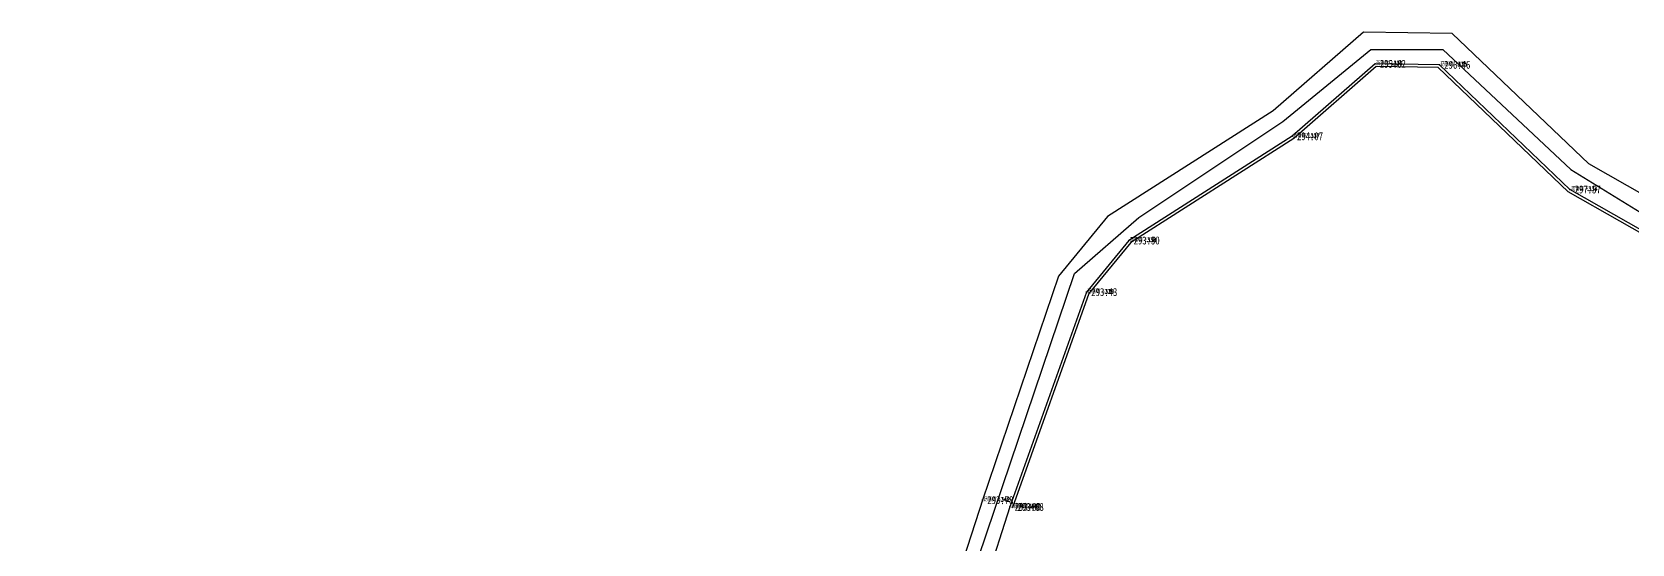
# Model space of a CAD drawing. Extents: x 380662 to 384336, y 3073712 to 3075492.
# Drawn here: x 381350.7 to 381550.6, y 3075104.2 to 3075168.2 of the extents above; entities that cross this region are included whole.
import ezdxf
from ezdxf.enums import TextEntityAlignment as Align

# ---------------------------------------------------------------- set-up
doc = ezdxf.new("R2010")
doc.units = 0
doc.header["$LTSCALE"] = 0.5
doc.header["$PDSIZE"] = 0.2
doc.layers.get('0').update_dxf_attribs({"linetype": 'CONTINUOUS'})
doc.layers.add('GCD', color=1, linetype='CONTINUOUS')
doc.layers.add('ZDH', color=1, linetype='CONTINUOUS')
doc.styles.add('HZ', font='rs.shx', dxfattribs={"width": 0.8, "bigfont": 'hztxt.shx'})
doc.styles.add('正等线体', font='simhei.ttf')

# ---------------------------------------------------------------- blocks, each defined once
blk = doc.blocks.new('GC200')
at = {"linetype": 'Continuous', "const_width": 0.2, "flags": 128}
blk.add_lwpolyline([(-0.1, 0, 1), (0.1, 0, 1)], format="xyb", close=True, dxfattribs=at)

msp = doc.modelspace()

# ---------------------------------------------------------------- linework, layer by layer
at = {"color": 8, "linetype": 'Continuous', "elevation": 277.3, "flags": 128}
for points in [[(381557.33, 3075144.84), (381545.24, 3075151.7), (381528.17, 3075168.01), (381517.07, 3075168.18), (381505.8, 3075158.33), (381485.11, 3075145.13), (381478.98, 3075137.66), (381469.47, 3075109.7)], [(381555.7, 3075141.22), (381542.87, 3075148.51), (381526.57, 3075164.09), (381518.53, 3075164.21), (381508.17, 3075155.16), (381487.76, 3075142.14), (381482.47, 3075135.69), (381472.91, 3075108.87)], [(381555.56, 3075140.9), (381542.66, 3075148.22), (381526.42, 3075163.74), (381518.66, 3075163.86), (381508.38, 3075154.88), (381488, 3075141.87), (381482.78, 3075135.52), (381473.24, 3075108.75)], [(381469.55, 3075109.94), (381466.59, 3075100.7), (381456.19, 3075070.8), (381449.13, 3075064.27), (381427.26, 3075068.38), (381415.27, 3075069.4), (381399.81, 3075057.55), (381394.58, 3075036.5), (381395.31, 3075023.02), (381395.26, 3075008.95), (381389.72, 3075001.89), (381363.65, 3074997.61), (381343.01, 3074997.23), (381325.47, 3074990.61), (381307.52, 3074982.93), (381303.99, 3074982.68), (381290.66, 3074972.15), (381284.89, 3074949.93), (381279.75, 3074928.7)], [(381472.91, 3075108.87), (381469.93, 3075099.59), (381459.23, 3075068.81), (381450.21, 3075060.49), (381426.79, 3075064.88), (381416.33, 3075065.77), (381402.93, 3075055.51), (381398.13, 3075036.16), (381398.84, 3075023.11), (381398.78, 3075007.73), (381391.65, 3074998.63), (381363.97, 3074994.1), (381343.69, 3074993.72), (381326.79, 3074987.35), (381308.35, 3074979.45), (381305.32, 3074979.24), (381293.77, 3074970.12), (381288.32, 3074949.14), (381283.82, 3074926.79)]]:
    msp.add_lwpolyline(points, dxfattribs=at)
at = {"linetype": 'Continuous', "flags": 128}
msp.add_lwpolyline([(381458, 3075070), (381481, 3075138), (381489, 3075145), (381507, 3075157), (381518, 3075166), (381527, 3075166), (381543, 3075151), (381556, 3075143)], dxfattribs=at)
at = {"layer": 'ZDH', "color": 8, "linetype": 'Continuous'}
for p in [(381518.53, 3075164.21, 295.62), (381526.57, 3075164.09, 296.46), (381508.17, 3075155.16, 294.07), (381542.87, 3075148.51, 297.57), (381487.76, 3075142.14, 293.5), (381482.47, 3075135.69, 293.43), (381469.47, 3075109.7, 293.78), (381472.91, 3075108.87, 293.8), (381473.28, 3075108.85, 293.68)]:
    msp.add_point(p, dxfattribs=at)

# ---------------------------------------------------------------- block references
at = {"layer": 'GCD', "color": 8, "linetype": 'Continuous'}
ref = msp.add_blockref('GC200', (381518.53, 3075164.21, 295.62), dxfattribs=dict(at, xscale=0.5, yscale=0.5, zscale=0.5))
ref.add_attrib('height', '295.62', dxfattribs={"linetype": 'Continuous', "height": 1, "style": '正等线体', "width": 0.8}).set_placement((381519.12, 3075164.21, 295.62), align=Align.MIDDLE_LEFT)
ref = msp.add_blockref('GC200', (381526.57, 3075164.09, 296.46), dxfattribs=dict(at, xscale=0.5, yscale=0.5, zscale=0.5))
ref.add_attrib('height', '296.46', dxfattribs={"linetype": 'Continuous', "height": 1, "style": '正等线体', "width": 0.8}).set_placement((381527.17, 3075164.09, 296.46), align=Align.MIDDLE_LEFT)
ref = msp.add_blockref('GC200', (381508.17, 3075155.16, 294.07), dxfattribs=dict(at, xscale=0.5, yscale=0.5, zscale=0.5))
ref.add_attrib('height', '294.07', dxfattribs={"linetype": 'Continuous', "height": 1, "style": '正等线体', "width": 0.8}).set_placement((381508.77, 3075155.16, 294.07), align=Align.MIDDLE_LEFT)
ref = msp.add_blockref('GC200', (381542.87, 3075148.51, 297.57), dxfattribs=dict(at, xscale=0.5, yscale=0.5, zscale=0.5))
ref.add_attrib('height', '297.57', dxfattribs={"linetype": 'Continuous', "height": 1, "style": '正等线体', "width": 0.8}).set_placement((381543.47, 3075148.51, 297.57), align=Align.MIDDLE_LEFT)
ref = msp.add_blockref('GC200', (381487.76, 3075142.14, 293.5), dxfattribs=dict(at, xscale=0.5, yscale=0.5, zscale=0.5))
ref.add_attrib('height', '293.50', dxfattribs={"linetype": 'Continuous', "height": 1, "style": '正等线体', "width": 0.8}).set_placement((381488.36, 3075142.14, 293.5), align=Align.MIDDLE_LEFT)
ref = msp.add_blockref('GC200', (381482.47, 3075135.69, 293.43), dxfattribs=dict(at, xscale=0.5, yscale=0.5, zscale=0.5))
ref.add_attrib('height', '293.43', dxfattribs={"linetype": 'Continuous', "height": 1, "style": '正等线体', "width": 0.8}).set_placement((381483.07, 3075135.69, 293.43), align=Align.MIDDLE_LEFT)
ref = msp.add_blockref('GC200', (381469.47, 3075109.7, 293.78), dxfattribs=dict(at, xscale=0.5, yscale=0.5, zscale=0.5))
ref.add_attrib('height', '293.78', dxfattribs={"linetype": 'Continuous', "height": 1, "style": '正等线体', "width": 0.8}).set_placement((381470.08, 3075109.7, 293.78), align=Align.MIDDLE_LEFT)
ref = msp.add_blockref('GC200', (381472.91, 3075108.87, 293.8), dxfattribs=dict(at, xscale=0.5, yscale=0.5, zscale=0.5))
ref.add_attrib('height', '293.80', dxfattribs={"linetype": 'Continuous', "height": 1, "style": '正等线体', "width": 0.8}).set_placement((381473.51, 3075108.87, 293.8), align=Align.MIDDLE_LEFT)
ref = msp.add_blockref('GC200', (381473.28, 3075108.85, 293.68), dxfattribs=dict(at, xscale=0.5, yscale=0.5, zscale=0.5))
ref.add_attrib('height', '293.68', dxfattribs={"linetype": 'Continuous', "height": 1, "style": '正等线体', "width": 0.8}).set_placement((381473.88, 3075108.85, 293.68), align=Align.MIDDLE_LEFT)

# ---------------------------------------------------------------- texts
at = {"layer": 'ZDH', "color": 8, "linetype": 'Continuous', "style": 'HZ', "width": 0.8}
for s, p in [('沥青霞飞336', (381518.65, 3075164.03, 295.62)), ('沥青霞飞335', (381526.69, 3075163.9, 296.46)), ('沥青霞飞337', (381508.29, 3075154.97, 294.07)), ('沥青霞飞334', (381543, 3075148.32, 297.57)), ('沥青霞飞338', (381487.88, 3075141.95, 293.5)), ('沥青霞飞339', (381482.59, 3075135.51, 293.43)), ('沥青霞飞342', (381469.6, 3075109.52, 293.78)), ('沥青霞飞340', (381473.03, 3075108.68, 293.8)), ('沥青霞飞341', (381473.4, 3075108.67, 293.68))]:
    msp.add_text(s, height=0.5, dxfattribs=at).set_placement(p)

doc.saveas('drawing.dxf')
